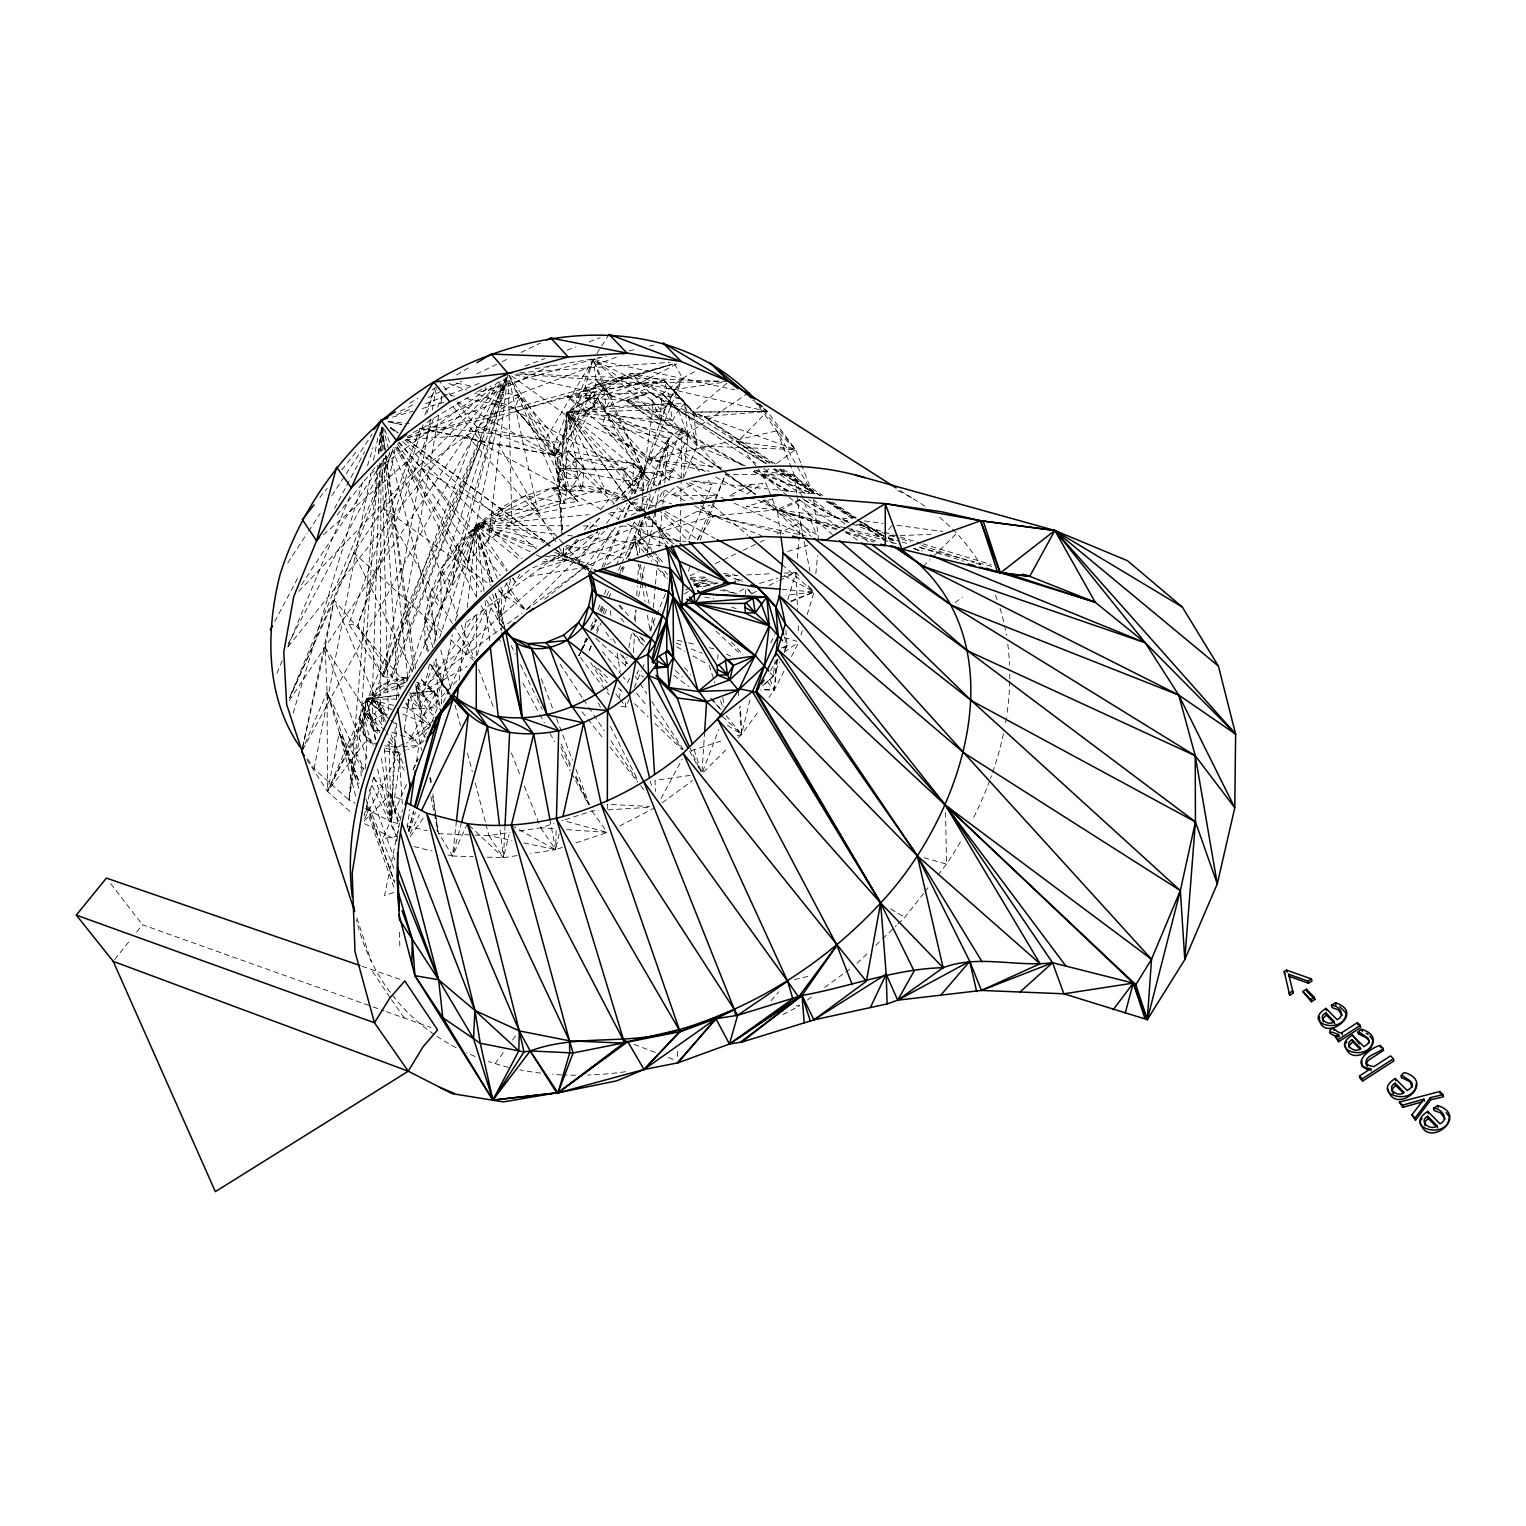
<?xml version="1.0" encoding="UTF-8"?>
<svg xmlns="http://www.w3.org/2000/svg" width="1526" height="1526" viewBox="0 0 1526 1526"><rect width="100%" height="100%" fill="white"/><g stroke="black" fill="none" stroke-linecap="round" stroke-linejoin="round"><path stroke-width="0.75" stroke-dasharray="5 3.75" d="M476.303 655.57L476.341 612.937M476.36 596.361L476.436 525.306C516.227 491.238 575.455 472.888 624.821 496.732L638.04 511.763M607.329 809.028L607.348 804.336L649.561 806.453M381.004 463.275L380.184 703.829L382.129 725.06M381.061 451.372L381.138 429.931M680.195 541.52L680.806 503.733M680.844 501.367L681.168 480.118M681.206 477.752L681.988 428.157L606.795 413.145L601.988 425.163L643.972 472.011L680.291 478.782M441.434 703.848L441.93 680.863L436.15 658.831L425.01 685.098L437.905 696.237L440.804 710.944M556.151 830.64L555.655 849.639L530.686 853.492M769.981 463.179L698.05 417.018L664.058 380.26L631.535 373.393L595.884 385.143L567.176 412.363L565.784 467.452L566.699 478.229L569.541 491.658L577.953 501.673C544.648 503.714 513.842 520.023 488.339 540.757C445.325 577.515 433.365 635.56 405.84 682.713L382.034 684.373L366.374 699.118L359.564 717.392L363.322 734.178L366.831 739.767L373.431 745.165M379.802 463.122L372.306 698.05L372.439 720.901L376.521 744.974L363.322 734.178L366.374 699.118L402.196 677.239L408.567 678.04M380.184 451.257L380.775 432.259M397.828 823.487L391.076 821.808L395.425 722.885M396.455 699.328L397.18 682.847L383.484 458.315M487.233 857.154L503.446 857.688L505.049 825.223M365.324 768.78L366.831 739.767L363.074 722.981L359.564 717.392L366.831 739.767L327.499 791.479L352.029 813.32M365.82 808.742L391.076 821.808L396.817 723.114M398.324 697.268L397.18 682.847L407.518 676.533L385.048 458.162M633.443 652.689L634.549 633.671M635.255 621.788L635.941 609.904M636.762 595.636L637.315 586.137M637.467 583.752L638.574 564.734M639.26 552.851L641.206 519.565M641.759 510.046L642.446 498.163M642.58 495.778L643.972 472.011L652.518 411.181L651.869 400.289L593.118 359.278L474.605 393.46M745.508 594.339L745.794 589.818M800.749 462.836L795.561 449.579L767.311 411.467L673.157 389.74L631.535 373.393L567.176 412.363L583.905 467.757L582.398 490.495L569.541 491.658L551.973 487.9L476.436 525.306L456.408 545.984L440.671 569.198L429.95 593.843L424.667 618.736L424.991 642.694L427.318 651.488M702.036 771.469L704.63 731.87M378.124 465.373L361.948 704.383L348.996 800.044L355.31 803.305M378.925 453.527L380.356 432.239M677.334 1056.373L677.773 1049.697M776.467 659.785L774.407 689.905L768.951 697.306M717.716 659.041L718.04 654.463M307.68 758.88L314.127 768.837L348.996 800.044L377.342 465.487M378.353 453.623L380.165 432.259M797.24 558.306L799.185 536.999M799.395 534.615L800.482 522.789L796.877 495.397M653.319 607.768L655.264 586.575M655.474 584.229L658.068 555.979M658.946 546.556L661.979 513.613M662.837 504.19L664.573 485.363M664.802 483.017L668.903 438.286L681.988 428.157L720.692 469.15L626.728 400.403L567.176 397.027L516.208 411.2L407.843 437.848M815.819 573.776L817.593 555.598M777.459 659.518L774.407 689.905L760.539 689.962M745.394 465.869L697.115 445.897L688.054 436.283L661.387 420.661L660.777 409.75L662.418 393.899L682.561 378.295L694.406 371.734M626.919 500.833L607.1 493.508L578.182 485.554L476.436 525.306L440.671 569.198L452.173 584.973L456.408 545.984L468.081 561.587L476.436 525.306L525.421 495.569L564.467 502.931L566.699 490.208L561.93 457.228L567.176 412.363L593.995 396.169L596.075 380.127L593.118 359.278L599.89 357.694M459.192 680.215L465.983 619.194M467.299 607.462L476.436 525.306L602.846 488.568L621.025 497.629M631.688 494.081L633.919 463.561L597.429 398.114L603.533 387.261L593.118 359.278L734.903 389.855M456.465 820.874L452.535 856.01L473.346 856.696M435.978 641.34L429.95 593.843L476.436 525.306L488.339 540.757L508.024 373.393M776.524 463.503L795.561 449.579L693.739 412.955L684.602 403.436L594.835 407.308L567.176 412.363L607.1 493.508L551.973 487.9L577.953 501.673L558.306 480.194L553.48 447.328L567.176 412.363L673.977 470.027L682.885 479.755L688.054 436.283L684.602 403.436L664.058 380.26L604.792 389.607L596.075 380.127L585.335 386.631L555.33 455.492L562.064 534.615M762.733 685.842L773.224 676.19L775.132 660.453M577.953 501.673L558.306 480.194L567.176 412.363L606.108 407.652L664.058 380.26L693.739 412.955L697.115 445.897L682.885 479.755M306.821 759.586L327.499 791.479L363.074 722.981L366.374 699.118L403.741 685.861M650.934 631.154L652.441 617.172L654.463 626.194M407.175 828.008L409.807 809.371M416.579 761.398L418.811 745.432L430.561 725.499L437.523 707.568L434.204 690.782L421.31 679.623L425.01 685.098L418.62 684.297M377.551 769.066L391.076 821.808L400.918 753.501M404.314 729.943L409.407 694.616M348.996 800.044L363.455 714.054L361.948 704.383L372.306 698.05L380.184 703.829L387.261 714.797M438.782 414.958L392.392 677.792L383.198 676.647L348.748 624.21L420.051 428.367M440.861 403.226L442.101 396.188M430.561 419.192L383.198 676.647L357.771 625.431L423.179 424.552M432.278 409.845L436.15 388.768M495.149 593.213L505.755 631.707C493.051 616.084 498.353 593.061 510.237 578.488M404.962 682.828L334.099 600.119L302.148 749.304L325.152 647.31L334.099 600.119L353.784 552.927L394.051 447.194M504.61 627.205L501.787 615.989L511.363 576.637M619.098 698.946L620.872 689.638M625.317 666.347L627.091 657.038M628.884 647.73L631.554 633.767M634.206 619.804L635.999 610.495M638.669 596.532L641.34 582.57M641.778 580.242L644.449 566.28M647.119 552.317L655.112 510.428L656.161 524.372L670.162 541.177L673.996 543.943M655.57 508.101L659.575 487.156M660.014 484.829L668.903 438.286L606.795 413.145L649.008 459.765L709.304 471.191M314.127 768.837L370.818 474.185M373.508 460.146L378.467 434.433M385.429 721.664L334.099 600.119L289.559 698.107L353.784 552.927L383.503 508.158L395.348 446.832M379.955 732.518L325.152 647.31L327.06 692.155L339.306 732.633L327.499 791.479L369.921 704.669L506.346 377.437L385.62 689.886L369.921 704.669L363.074 722.981M399.545 823.048L384.514 895.609L397.885 891.165M468.081 561.587L507.166 377.513M647.73 489.14L649.695 479.908L633.919 463.561L568.015 451.181L555.33 455.492L481.415 441.72L451.505 404.886M433.918 643.915L441.3 609.751L506.823 377.666L452.173 584.973M429.455 664.516L425.01 685.098L416.712 682.236M400.022 820.797L402.463 809.562M449.121 694.502L441.701 683.667L452.421 634.778M455.492 620.796L476.436 525.306L624.821 496.732M559.145 833.845L555.655 849.639L523.437 842.867M738.336 737.611L741.636 734.33L750.468 697.458M364.142 816.029L374.328 774.121M517.066 855.59L503.446 857.688L509.074 834.684M408.3 831.117L413.432 811.279M396.741 841.284L398.458 829.686M461.634 822.19L452.535 856.01L447.995 854.903M408.51 831.212L413.947 811.565M477.161 655.093L492.364 603.228M787.893 599.584L795.943 572.517L784.23 573.089M293.126 713.176L362.73 481.682M367.518 465.792L372.973 447.633M800.997 635.083L802.371 630.562M807.178 614.673L814.064 591.974L783.315 575.34M674.53 363.76L682.561 378.295C657.172 412.573 652.708 455.854 634.835 493.699M621.616 563.609L634.511 535.817L638.173 533.566L642.58 519.946M646.223 508.616L650.61 494.996M653.548 485.936L668.903 438.286L601.988 425.163L649.008 459.765L721.607 467.318M426.841 413.26L434.929 388.443M439.622 637.696L476.436 525.306L589.15 514.644M506.575 377.78L405.84 682.713L402.196 677.239L382.034 684.373L369.921 704.669L366.374 699.118L399.125 695.093M409.121 831.536L415.492 812.366M639.985 520.29L634.511 535.817L637.219 555.292M643.114 511.439L649.37 493.699M650.152 491.486L668.903 438.286L700.873 472.659M488.339 540.757L499.822 508.234L537.724 510.714L508.864 377.284M424.915 415.015L434.624 388.31M457.342 403.245L476.818 427.089L481.415 441.72L392.392 677.792L357.771 625.431L433.556 418.334M437.638 407.213L441.701 396.073M591.02 645.841L588.597 652.365L591.42 646.07M596.628 630.658L599.031 624.153M603.037 613.299L605.44 606.776M419.955 428.215L553.843 455.225L514.987 408.071L519.679 395.749L484.619 388.749M702.742 771.527L718.86 729.409M688.283 571.258L690.82 564.658M700.129 540.414L725.537 474.281L794.188 474.872L812.824 493.795L692.365 480.785M551.973 487.9L564.467 502.931L508.959 375.53L566.699 490.208L553.48 447.328L561.93 457.228L575.779 422.13L595.884 385.143L640.5 382.892L726.452 381.557M276.95 673.309L282.386 660.129M287.823 646.929L350.351 495.168M586.232 638.04L578.964 655.608L587.453 639.165M590.772 627.072L594.415 618.278M598.039 609.503L600.767 602.923M604.41 594.148L606.223 589.742M616.218 565.612L634.377 521.701M638.936 510.733L645.288 495.359M646.204 493.165L668.903 438.286L624.535 498.659M290.321 695.722L392.296 450.857M596.704 633.328L601.13 622.722M604.658 614.215L607.31 607.844M622.226 571.945L624.935 565.421M628.559 556.723L634.892 541.482L644.048 552.202M649.714 548.654L638.173 533.566L647.31 511.611M648.226 509.417L657.344 487.443M658.259 485.249L681.988 428.157M481.415 441.72L383.198 676.647L476.818 427.089L519.679 395.749L560.271 442.921L476.818 427.089L553.843 455.225L545.202 440.06L423.427 425.468M668.712 479.984L688.054 436.283L678.479 410.284L662.418 393.899L593.118 359.278L545.202 440.06M603.743 567.405L621.101 526.222M624.763 517.543L631.173 502.359M629.589 678.173L627.758 682.465L623.276 677.01M649.752 630.887L665.546 593.843M688.798 539.269L704.63 502.168M705.546 499.975L712.07 484.696L707.282 479.546M301.652 751.612L327.06 692.155L363.894 768.589M629.418 698.774L625.927 706.939L617.763 705.928M634.263 687.463L641.263 671.135M642.084 669.189L644.582 663.352M697.382 540.032L714.282 500.585M715.217 498.392L725.537 474.281L755.122 493.432M506.27 377.475L327.499 791.479L327.06 692.155L359.678 783.83M406.45 784.574L382.95 838.537L396.626 836.534L373.927 776.429M428.749 651.182L424.991 642.694L476.436 525.306L569.16 525.821M601.873 567.405L620.052 526.222M623.867 517.543L630.581 502.359M634.396 493.699L682.561 378.295L663.39 411.505L652.518 411.181L593.118 359.278L555.33 455.492L565.784 467.452L558.306 480.194L569.541 491.658L583.905 467.757L568.015 451.181L557.41 457.609L562.484 534.577M413.069 769.619L417.8 759.032M764.793 683.82L773.224 676.19L779.691 661.998M784.307 651.869L787.092 645.784L785.852 630.467M443.303 702.38L486.947 607.176M467.49 823.697L452.535 856.01L436.493 829.534M586.9 638.478L578.964 655.608L587.243 638.688M590.867 629.933L595.827 619.232M599.794 610.686L602.77 604.258M606.738 595.712L608.721 591.42M618.64 570.037L620.624 565.764M608.645 598.097L611.564 591.802M618.373 577.133L623.237 566.642M628.083 556.17L634.892 541.482L638.059 555.235M413.241 769.543L418.219 758.861M591.401 630.238L596.571 619.67M600.71 611.22L603.819 604.887M620.395 571.067L622.455 566.852M626.595 558.402L634.892 541.482M410.074 833.768L419.402 814.75M770.725 642.866L774.903 634.568M784.002 671.116L774.407 689.905L760.52 689.466M791.46 656.504L798.937 641.893M592.756 628.903L596.99 620.681M601.225 612.479L604.41 606.318M364.657 818.604L399.049 752.585L405.63 750.201M274.737 621.521L298.028 577.534M334.595 508.387L345.696 487.443M346.803 485.344L364.542 451.83M640.157 511.038L654.997 505.926L663.428 489.96M288.223 643.705L390.332 452.287M628.216 500.967L643.972 472.011L593.118 359.278L585.335 386.631L586.213 397.752L555.33 455.492L514.987 408.071L475.33 393.326M661.044 798.518L682.179 759.147M302.758 749.59L504.839 379.249M588.826 573.337L613.586 527.843M618.087 519.565L627.091 503.027M432.964 647.692L424.667 618.736L476.436 525.306L556.093 534.1M628.044 499.899L567.176 412.363L660.777 409.75L671.383 403.303L664.058 380.26L612.269 396.76L606.108 407.652L597.429 398.114L568.015 451.181L565.784 467.452L576.447 460.966L567.176 412.363L671.383 403.303L678.479 410.284L672.317 420.966L567.176 412.363L627.758 499.708M402.578 707.377L409.369 708.922L420.604 708.56L426.193 698.622L434.204 690.782L437.905 696.237L441.93 680.863L433.46 661.788M482.35 610.534L409.369 740.129L434.033 720.196M615.627 501.043L635.026 480.595L641.015 470.199L643.972 472.011L612.899 504.4M578.182 485.554L582.398 490.495L577.877 478.401L566.699 478.229L557.41 457.609L558.363 468.348L624.229 480.423L635.026 480.595L643.972 472.011L633.919 463.561L623.505 469.894L624.229 480.423L632.813 490.189L643.667 490.342L649.695 479.908L673.977 470.027L658.393 484.658M638.841 670.219L636.762 673.729L643.858 676.972M498.506 589.379L505.106 598.44L519.889 574.482M596.8 353.517L600.5 347.775M601.721 345.849L609.084 334.347M287.765 562.922L307.222 533.242M308.519 531.258L320.193 513.442M331.867 495.626L372.077 434.261M301.538 584.725L386.212 456.312M289.291 700.548L504.19 379.135M770.439 670.505L778.126 659.098M784.517 649.599L787.092 645.784L784.44 636.876M697.63 539.365L713.462 515.96L776.562 509.837L850.516 519.088M475.101 615.817L423.255 691.316L467.204 666.328M410.322 836.553L423.923 817.116M585.679 569.885L578.697 561.454L599.527 532.917M606.471 523.399L617.591 508.177M604.792 389.607L612.269 396.76L596.075 380.127L603.533 387.261L643.972 472.011L597.429 398.114L555.33 455.492L519.679 395.749M495.168 1063.622L504.553 1050.899M512.583 1039.988L516.589 1034.552M888.723 529.656L892.367 524.696M737.172 735.78L741.636 734.33L759.395 710.258M615.34 527.595L584.42 567.424L544.153 599.68M898.013 923.955L904.842 917.374L923.516 893.492M924.947 891.661L929.258 886.148M937.88 875.123L946.501 864.097A364.886 261.404 -37.9 0 0 961.552 839.968M319.85 497.533L327.155 488.339M341.748 469.989L357.809 449.788M114.698 959.53L130.74 939.406M136.577 932.081L142.414 924.756L370.761 1006.111M337.074 515.12L369.292 474.777L490.99 385.849M372.153 471.172L375.034 467.585M288.204 646.528L500.929 382.244M577.114 539.06L563.857 555.559L558.211 551.382M584.477 529.904L590.371 522.579M600.672 509.741L624.229 480.423L643.667 490.342L641.015 470.199M771.126 1000.713L778.622 991.862M578.411 540.223L563.857 555.559L557.81 545.316M589.742 528.301L601.053 516.379M578.564 540.223L563.857 555.559L563.266 548.578M590.009 528.282L601.454 516.341M298.676 591.401L500.28 381.481M452.268 623.39L383.503 508.158L421.844 468.234L466.88 435.33L516.208 411.2L672.356 364.256M423.026 715.866L459.364 678.193M364.18 821.007L390.542 794.207L402.082 800.292M759.49 403.722L767.311 411.467L737.478 441.777L756.724 466.956M498.754 591.02L525.65 610.343L608.206 527.5M703.543 772.099L728.398 747.473M923.344 566.356L930.078 559.68M933.435 556.341L956.688 533.337M857.04 963.421L867.283 953.559M875.81 945.338L880.941 940.398M882.638 938.757L896.296 925.595M511.591 375.949L575.779 422.13L604.678 394.757L640.5 382.892L679.299 362.616M640.1 510.848L629.399 501.844L654.997 505.926L676.323 485.917M428.844 727.101L415.206 739.9L406.431 743.067M423.961 740.625L418.811 745.432L407.843 749.419M323.493 534.749L499.269 381.061M437.352 670.791L598.02 531.792L573.051 544.286L463.389 624.382M727.025 383.026L692.995 412.115L673.157 389.74L640.5 382.892L514.949 373.889M512.66 578.354L515.292 581.768L529.064 570.095M430.122 681.302L521.873 613.147M508.234 591.63L525.65 610.343L584.42 567.424L710.086 505.011M768.894 469.054L762.123 474.014L771.565 497.209M662.265 802.676L692.461 780.625M955.142 602.541L962.563 597.124M807.33 1000.102L813.091 995.887M824.612 987.475L843.821 973.474M845.728 972.062L851.489 967.865M606.623 565.059L648.226 535.416L713.462 515.96L805.137 535.817M784.059 652.27L797.068 643.19M748.56 392.869L649.008 459.765L776.81 430.847L795.561 449.579L697.115 445.897L684.602 403.436L678.479 410.284L662.418 393.899L651.869 400.289L661.387 420.661L652.518 411.181L672.317 420.966L688.054 436.283L567.176 412.363L632.813 490.189L636.666 491.868M747.568 493.527L762.714 483.551L740.091 485.63M783.41 648.054L787.092 645.784L784.097 642.427M696.218 586.633L709.533 578.449M744.001 588.75L736.181 593.557L723.019 589.456M684.335 593.938L688.321 591.478M377.532 733.338L373.946 730.611L361.948 704.383L372.439 720.901L382.892 714.511L386.059 716.819M441.224 713.062L434.204 690.782L418.41 692.766L407.976 699.156L409.369 708.922L430.561 725.499L409.75 692.251L421.481 750.201M562.217 529.636L558.363 468.348L569.484 468.558L575.455 457.972L633.919 463.561L649.695 479.908L567.176 412.363L632.126 479.641L642.58 473.27L673.977 470.027M409.712 403.207L417.876 398.286M432.163 389.702L438.286 386.021M456.636 374.957L468.883 367.594M426.956 422.301L469.512 396.626M477.619 391.724L485.745 386.841M783.086 1014.618L799.662 1005.691L795.065 1005.977M685.632 589.971L691.888 586.728M693.987 585.641L708.598 578.03M619.632 826.024L654.54 807.883M780.644 534.958L777.421 511.649L800.33 500.089M631.192 515.216L643.438 509.093L648.226 535.416L667.358 546.422M691.774 484.944L671.364 495.13L714.817 495.664L700.415 501.386M751.689 484.562L728.76 495.836L737.344 495.931M413.26 432.487L552.622 364.542M400.251 411.123L415.091 403.913M427.833 397.733L442.674 390.522M444.791 389.492L461.768 381.252M476.608 374.042L499.937 362.711M502.073 361.681L508.425 358.591M521.148 352.411L540.242 343.14M689.981 575.836L698.488 571.754M715.484 563.59L740.987 551.344M743.105 550.333L757.983 543.18M760.101 542.169L764.354 540.128M777.115 534.005L800.482 522.789L812.767 535.55M756.438 591.42L752.28 593.404L747.53 589.017M768.913 585.45L777.23 581.482M779.309 580.471L795.943 572.517L798.975 575.76M799.796 499.574L776.562 509.837L746.348 506.479L776.715 497.724M669.571 480.289L567.176 397.027L640.5 382.892L682.37 399.316L649.599 392.525L630.391 400.918L743.639 465.354M790.983 601.625L814.064 591.974L782.247 589.341M532.822 567.806L549.112 561.129L567.405 560.404L592.202 568.092M550.123 561.034L645.956 522.998M790.926 600.996L814.064 591.974L786.329 595.121M407.213 436.57L618.259 356.378M396.646 414.557L412.134 408.701M425.411 403.684L480.747 382.797M525.001 366.087L544.916 358.572M567.043 350.217L575.893 346.879M589.17 341.862L600.233 337.685M781.484 647.901L787.092 645.784M404.256 743.849L395.482 747.015L384.953 745.871M403.589 683.514L385.62 689.886L382.034 684.373M692.842 581.883L708.121 576.466M742.933 465.64L626.728 400.403L649.599 392.525L698.05 417.018L767.311 411.467L758.384 403.894M737.726 581.139L742.056 579.651M633.614 500.394L646.261 496.045L654.997 505.926M562.388 847.407L555.655 849.639L513.346 826.577M575.874 842.905L607.31 832.433L562.121 820.301M705.355 471.477L567.176 397.027L606.509 394.147L625.641 400.48L649.599 392.525L766.262 463.618M519.508 831.002L540.7 827.836L554.052 823.43M565.192 819.748L591.897 810.935L598.821 810.497M691.202 750.658L723.763 740.11M567.176 397.027L672.604 364.275M539.288 568.931L648.226 535.416L685.632 541.692M787.607 551.496L807.731 545.354M759.586 583.447L777.764 577.992M780.034 577.305L795.943 572.517L797.545 609.523M392.564 417.113L413.069 411.2M422.187 408.567L444.982 402.006M407.766 437.523L672.432 364.027M794.436 979.578L810.344 975.801M558.306 480.194L566.699 478.229L558.363 468.348L623.505 469.894L632.126 479.641M629.208 350.866L635.98 349.282M649.504 346.135L654.025 345.067M696.581 587.357L716.915 583.466M734.998 580.014L739.519 579.136M535.168 368.758L594.759 358.591M597.048 358.19L606.261 356.607M528.969 576.485L584.42 567.424L588.597 568.282M475.139 835.065L488.911 835.58L510.104 832.414M721.836 382.549L673.157 389.74L698.05 417.018L673.824 407.213L649.599 392.525L631.535 373.393M690.153 775.399L654.959 780.358L655.646 791.384M413.145 693.376L434.204 690.782M399.488 695.074L366.374 699.118L376.521 744.974M411.314 693.643L418.41 692.766L437.523 707.568L420.604 708.56L407.766 699.232M542.417 561.854L549.112 561.129L544.839 559.031M610.286 512.641L643.171 509.531L647.501 514.472M405.229 439.984L466.88 435.33L600.29 508.959M519.851 372.592L669.647 362.368M400.155 746.71L395.482 747.015L388.31 741.541M402.483 746.538L418.811 745.432L415.206 739.9L404.352 730.84M608.073 809.905L649.675 807.254M690.42 577.648L706.843 576.847M725.594 575.931L737.325 575.378M746.71 574.92L772.499 573.662M888.552 536.065L897.956 535.683M900.302 535.588L930.841 534.367M693.224 583.924L716.323 582.989M549.646 555.884L563.342 555.35L578.697 561.454L585.927 569.942L578.697 561.454M606.509 394.147L649.599 392.525M383.56 721.416L380.184 703.829L374.709 713.691L363.455 714.054L373.946 730.611L383.007 730.286M767.311 411.467L692.995 412.115L767.311 411.467L752.623 400.06M396.417 699.156L366.374 699.118L373.946 730.611M583.428 525.898L600.08 525.993M621.464 526.108L657.134 526.317L670.162 541.177L649.16 516.57M623.505 469.894L569.484 468.558L577.877 478.401L575.455 457.972L623.505 469.894L632.813 490.189M594.835 407.308L585.335 386.631L593.995 396.169L594.835 407.308L586.213 397.752L597.429 398.114M521.434 373.889L719.375 381.176M438.382 833.673L472.831 834.97M524.315 785.985L540.7 827.836L554.968 828.809M566.871 829.648L607.31 832.433M754.378 470.714L794.188 474.872L816.429 535.245M384.266 751.021L399.049 752.585L402.521 807.254M567.806 535.397L572.498 535.912M586.556 537.457L666.213 546.251L657.134 526.317L648.76 516.246M388.214 421.252L409.349 423.77M864.479 520.957L883.058 523.456M896.964 525.325L942.896 531.487M348.748 624.21L357.771 625.431M626.728 400.403L673.824 407.213L764.698 463.046M690.362 578.621L718.155 583.085M723.591 573.337L737.192 575.55M691.64 480.9L712.07 484.696M704.726 597.067L713.806 598.783M627.377 523.914L648.226 535.416L680.138 541.616M545.087 556.055L567.405 560.404L589.57 568.492M442.521 393.842L454.214 396.131M465.888 398.439L514.987 408.071M456.56 383.14L472.926 386.421M401.7 424.533L388.005 421.786L401.643 424.686M419.86 428.482L498.64 444.943L551.783 535.073M485.936 824.135L488.911 835.58L511.935 840.425M514.853 374.9L604.678 394.757L595.884 385.143M694.673 584.382L706.195 586.919M720.043 589.99L733.872 593.042M483.99 591.382L476.436 525.306L545.621 540.7M566.375 545.316L626.328 558.669M393.536 705.298L366.374 699.118L372.439 720.901M677.182 640.195L686.338 642.351M688.627 642.885L695.494 644.506M709.228 647.73L713.806 648.817M413.966 846.548L432.106 850.993M406.851 825.757L427.127 830.85M697.363 511.267L783.487 533.833M845.595 527.977L776.562 509.837L757.716 499.689M847.903 528.568L887.026 538.85M889.334 539.46L893.931 540.662M919.243 547.319L992.892 566.661M840.368 527.843L776.562 509.837L763.191 500.146M849.467 530.419L897.326 543.924M913.273 548.444L922.391 551M924.031 857.707L946.501 864.097L945.586 812.252M660.586 500.528L671.574 503.733M784.364 637.563L796.839 641.282M731.622 607.195L736.123 608.55M847.884 521.053L834.245 516.894L803.115 499.422M859.252 524.505L897.898 536.255M900.168 536.942L920.617 543.161M922.887 543.847L991.08 564.582M690.114 579.231L709.857 585.374M888.399 537.667L899.768 541.215M902.038 541.94L906.578 543.351M920.216 547.605L963.402 561.091M836.973 528.797L776.562 509.837L763.114 500.013M845.919 531.601L877.24 541.444M391.686 732.27L398.095 734.349M400.232 735.055L415.206 739.9L404.752 731.488M847.75 521.32L834.245 516.894L803.363 499.326M856.754 524.257L899.501 538.239M901.752 538.983L910.736 541.921M921.99 545.602L973.741 562.541M975.972 563.266L980.474 564.734M836.458 529.598L776.562 509.837L817.879 535.416M845.328 532.517L874.169 542.035M385.525 748.026L399.049 752.585L386.402 732.06M402.196 677.239L408.415 679.375M362.139 966.263L400.308 979.406M490.056 582.665L476.436 525.306L536.847 546.194M554.739 552.393L595.006 566.318M372.993 1006.912L384.19 1010.899M386.421 1011.681L430.923 1027.551M448.892 383.503L466.517 390.065M725.441 575.035L742.533 581.578M634.187 1044.375L655.608 1052.597M668.464 1057.537L674.893 1059.998M492.04 581.902L476.436 525.306L536.351 548.425M554.091 555.273L567.405 560.404L563.342 555.35L553.766 548.273M588.788 569.122L553.938 548.826M864.117 523.113L883.859 536.255L834.245 516.894L808.818 499.517M676.132 643.037L682.656 645.593M691.354 649.008L702.208 653.281M888.17 537.991L894.637 540.624M914.036 548.483L920.502 551.115M888.246 538.049L894.846 540.738M914.608 548.788L921.208 551.477M694.578 505.926L713.462 515.96L761.627 535.664M392.048 709.685L366.374 699.118L382.892 714.511L372.306 698.05L386.536 715.16M402.75 714.073L430.561 725.499M756.362 470.409L812.824 493.795L801.608 465.048M694.464 584.782L702.876 588.445M689.294 482.693L723.515 498.334M734.197 503.218L806.338 536.198M492.288 581.978L476.436 525.306L534.157 553.747M536.294 554.815L542.703 557.963M586.213 397.752L606.108 407.652L603.533 387.261L612.269 396.76M364.657 823.754L396.417 839.987M606.795 413.145L715.122 468.921M558.363 468.348L577.877 478.401M726.529 654.082L730.611 656.18M656.809 485.878L516.208 411.2L617.362 506.365M665.202 490.323L686.185 501.482M715.828 477.123L747.244 494.043M665.336 511.515L715.026 538.392M456.961 401.796L553.843 455.225M608.626 513.556L619.041 519.298M629.399 501.844L643.171 509.531L647.673 514.796M753.31 471.458L790.678 492.44M676.8 646.795L684.888 651.373M692.976 655.932L707.129 663.944M753.939 471.21L791.002 492.307M563.342 555.35L588.769 570.171M890.726 908.981L904.842 917.374M398.114 442.33L421.844 468.234L543.771 542.627M545.812 543.866L551.897 547.586M774.807 469.245L815.189 494.062M827.302 501.501L855.59 518.878M857.593 520.118L883.859 536.255L857.879 519.584M774.369 468.616L814.922 493.661M827.073 501.177L855.476 518.726M857.498 519.965L883.859 536.255M727.559 725.441L741.636 734.33L740.415 706.366M900.054 490.456L911.995 498.067M779.958 469.588L821.923 496.503M829.915 501.634L855.876 518.306M764.984 499.803L800.482 522.789L809.982 571.22M775.265 463.961L704.192 416.655L692.995 412.115L698.05 417.018M783.162 469.226L822.648 495.511M832.528 502.073L856.22 517.848M769.104 462.988L737.478 441.777L704.192 416.655L772.671 463.427M779.004 469.607L814.579 493.47M826.443 501.405L852.157 518.649M860.073 523.952L883.802 539.842M780.492 468.787L819.634 495.511M829.419 502.188L852.9 518.23M860.721 523.59L886.167 540.948M673.824 407.213L755.999 463.389M763.82 468.749L800.997 494.157M787.492 491.601L762.123 474.014L758.06 468.711M799.204 499.727L844.088 530.838M846.033 532.192L857.746 540.299M645.288 516.799L678.231 542.264M632.165 501.844L643.171 509.531L647.367 514.567M383.503 508.158L491.067 585.488M625.641 400.48L755.542 494.615M722.771 470.542L755.427 494.405M772.404 499.269L777.421 511.649L811.355 536.427M398.038 432.888L390.542 427.337L398.019 432.888M545.011 541.616L405.534 438.42L544.21 541.196M546.136 542.607L551.859 546.861M385.258 730.21L363.455 714.054L371.676 746.157M673.824 675.35L688.932 686.776M889.486 540.547L893.263 543.409M765.88 463.484L737.478 441.777L795.561 449.579L756.152 402.025M773.453 469.264L805.633 493.852M813.205 499.651L849.181 527.138M851.088 528.587L868.122 541.596M664.306 513.327L697.84 539.956M497.285 578.488L476.436 525.306L519.908 559.966M390.809 720.291L396.035 724.488M676.895 486.222L693.338 499.612M700.663 505.545L713.462 515.96M390.294 427.967L395.787 432.507M404.905 440.06L536.046 548.578M386.269 715.732L366.374 699.118L389.054 718.765M647.253 516.856L656.161 524.372L648.951 516.131M686.49 482.845L706.347 499.822M713.558 506.003L747.835 535.321M782.113 564.639L812.29 590.467M787.34 495.721L762.123 474.014L812.824 493.795L796.572 465.373M789.152 497.266L832.376 534.481M675.331 670.505L682.408 676.705M441.758 631.821L353.784 552.927L412.649 671.993M450.571 639.699L473.441 660.205M591.077 573.414L565.612 546.289M583.905 467.757L568.015 451.181L607.1 493.508L602.846 488.568M595.922 638.364L625.393 665.355M363.779 769.695L339.306 732.633L355.978 797.297M373.279 778.394L390.542 794.207L400.88 820.683M722.256 716.285L741.636 734.33L739.576 706.691M619.079 507.986L625.927 514.434M634.511 522.502L648.226 535.416M715.866 630.944L739.919 653.605M469.188 825.318L503.446 857.688L499.479 824.994M597.696 668.159L609.656 679.699M618.183 687.94L623.314 692.88M634.53 703.715L648.13 716.839M654.921 723.4L682.122 749.648M777.421 511.649L802.962 536.523M363.322 734.178L373.355 744.001M402.845 441.72L521.797 558.63M449.56 694.196L430.79 664.649L441.701 683.667L450.933 692.861M421.31 679.623L437.905 696.237L436.15 658.831M751.994 593.824L747.454 589.112L750.334 592.45M662.418 393.899L671.383 403.303M658.221 509.322L687.387 539.975M663.39 411.505L672.317 420.966L669.513 400.861M651.869 400.289L660.777 409.75M808.017 585.488L812.557 590.352M731.45 642.103L742.666 654.215M404.333 1018.071L391.247 999.377M633.919 463.561L642.58 473.27M710.658 698.05L721.645 710.372L710.83 697.821M466.88 435.33L557.772 537.476M559.336 539.25L564.048 544.515M635.026 480.595L643.667 490.342M567.176 412.363L575.779 422.13M770.287 672.794L773.224 676.19M684.487 667.491L690.687 674.626M767.197 681.531L774.407 689.905L768.951 676.876M638.173 533.566L651.984 549.589M653.51 551.382L664.23 563.857M648.092 551.668L634.511 535.817L645.994 550.676M649.599 553.423L657.153 562.236M664.707 571.029L667.72 574.558M412.669 691.812L432.697 715.179M645.574 553.995L651.678 561.148M657.782 568.282L665.431 577.229M416.14 686.719L426.193 698.622L416.484 684.182M441.701 683.667L450.551 694.196M399.221 442.063L506.842 571.22M726.185 715.599L741.636 734.33M602.427 651.564L621.788 675.198M636.418 693.033L646.833 705.737M654.273 714.817L682.542 749.304M437.867 379.421L451.353 395.921M619.709 604.983L628.636 615.932M525.421 495.569L537.724 510.714M639.795 636.418L644.239 641.893M620.91 618.221L623.886 621.883M632.756 632.851L643.133 645.632M582.074 711.86L586.48 717.392M587.93 719.242L604.067 739.538M609.923 746.92L637.773 781.961M499.822 508.234L511.935 523.513L508.139 377.647M594.205 666.004L607.195 682.751M615.836 693.91L618.717 697.63M620.166 699.499L625.927 706.939L625.164 702.246M647.425 552.546L653.166 559.985M661.769 571.144L667.511 578.583M110.711 883.688L142.414 924.756M580.395 657.458L609.141 694.731M651.163 550.543L659.823 561.854M640.71 785.661L644.678 790.945M489.217 596.609L501.787 615.989L501.215 593.271M754.206 400.461L776.81 430.847L795.408 463.332M636.514 635.922L643.476 645.384M421.844 468.234L500.394 575.779M506.003 583.466L525.65 610.343M591.897 810.935L606.013 830.64M429.95 593.843L441.3 609.751L440.671 569.198M619.022 605.421L623.066 611.144M641.95 637.83L644.64 641.645M424.667 618.736L435.902 634.778M397.428 443.837L493.127 581.635M424.991 642.694L428.711 648.073M476.436 525.306L507.261 570.095M512.622 577.877L515.292 581.768M540.7 827.836L555.655 849.639L549.97 819.729M389.931 997.451L371.123 969.353M415.988 689.161L418.41 692.766M605.879 632.088L611.163 640.004M620.433 653.891L627.052 663.791M560.061 664.153L582.169 697.458M583.485 699.423L587.376 705.298M588.674 707.263L592.584 713.138M593.881 715.103L604.296 730.782M610.801 740.587L636.8 779.786M400.785 688.283L397.18 682.847L400.937 690.858M405.782 703.467L409.369 708.922L406.565 702.895M488.911 835.58L503.446 857.688M635.293 676.228L637.582 679.719M640.176 683.686L646.662 693.567M651.831 701.483L682.923 748.98M509.303 375.358L561.93 457.228M387.604 744.402L404.18 770.172M381.748 724.697L374.709 713.691L377.551 732.499M657.134 526.317L668.178 543.752M590.696 662.608L604.22 684.258M605.46 686.223L609.141 692.136M430.79 664.649L449.159 694.044M397.313 446.756L484.257 588.502M453.489 625.412L472.793 657.744M552.984 537.114L556.609 543.275M612.994 638.898L615.417 642.999M622.665 655.303L627.51 663.505M396.722 446.965L481.625 591.897M486.393 600.023L501.882 626.48M689.618 751.154L699.671 769.638M395.635 447.232L476.57 597.219M481.091 605.593L496.923 634.93M498.048 637.029L501.444 643.304M522.922 683.114L538.754 712.451M539.88 714.55L544.4 722.942M550.066 733.415L554.587 741.789M561.358 754.359L570.4 771.126M571.544 773.224L588.502 804.66M598.326 703.009L600.5 707.244M610.266 726.319L637.448 779.309M417.914 682.637L433.689 714.53M511.21 645.574L515.33 654.044M520.519 664.649L536.027 696.447M537.057 698.565L542.245 709.17M560.862 747.339L570.171 766.414M575.34 777.02L588.788 804.583M372.077 785.566L396.626 836.534M689.485 746.939L700.93 771.641M561.091 743.925L571.029 765.537M575.989 776.352L588.902 804.45M390.942 734.693L404.695 767.235M358.934 788.255L339.306 732.633L359.697 783.372M365.897 798.823L395.158 871.632M776.81 430.847L794.188 474.872L796.591 493.108M500.757 587.357L505.106 598.44M384.628 429.226L391.533 446.889M392.392 449.102L457.895 616.37M461.348 625.164L474.281 658.221M478.592 669.227L494.119 708.884M511.382 752.928L520.862 777.173M541.31 678.822L553.118 709.647M556.494 718.46L572.498 760.291M575.874 769.104L589.36 804.336M325.152 647.31L367.194 758.613M497.915 610.801L505.755 631.707M339.306 732.633L358.286 783.982M366.526 806.319L394.585 882.219L366.049 801.722M362.539 771.546L360.918 767.063L361.185 776.333M369.082 789.457L395.253 861.084M365.992 808.265L395.062 890.593M356.912 918.194L371.104 960.979M694.101 749.705L701.178 771.546M709.151 665.088L714.836 682.828M720.52 700.587L722.656 707.225M398.362 821.541L390.542 794.207L398.858 826.272M495.454 593.328L501.787 615.989M382.931 427.223L388.844 449.979M389.435 452.249L437.79 638.612M440.766 650.057L451.467 691.297M455.034 705.031L460.375 725.651M467.509 753.138L472.278 771.45M475.235 782.914L485.344 821.846M650.343 781.007L651.392 785.299M492.784 594.129L501.482 630.829M640.176 564.391L643.877 580.414M644.411 582.703L649.179 603.304M415.721 684.545L420.604 708.56M430.866 796.572L437.924 831.346L432.888 793.959M638.784 564.506L641.511 580.624M641.893 582.932L645.021 601.339M647.348 615.15L650.076 631.268M610.228 610.648L610.991 615.34M617.114 652.918L620.185 671.707M415.988 687.024L423.808 738.241M429.855 777.802L430.923 784.784M432.697 796.419L438.038 831.346M381.462 758.346L391.076 821.808L389.092 741.197M382.149 427.49L385.735 453.432M386.059 455.797L415.74 670.162M417.685 684.182L425.125 737.897M430.618 777.611L431.267 782.285M385.429 453.165L382.072 427.433L384.075 448.72M385.735 455.511L413.756 670.83M813.701 500.662L818.623 539.651M722.866 697.535L723.973 706.881M485.058 600.824L489.903 643.285M384.323 748.656L391.076 821.808M738.374 690.572L738.889 697.496M563.399 548.559L563.857 555.559L563.418 548.483M381.595 427.509L383.331 455.931M798.232 625.717L798.537 632.641M399.354 932.31L399.831 946.025M381.462 432.201L381.92 451.086M382.149 460.528L388.386 712.756M407.518 676.533L407.614 681.054M995.467 595.274A364.886 261.404 -37.9 0 1 997.088 599.604M1000.026 608.397A364.886 261.404 -37.9 0 1 1006.435 635.369M1007.789 644.296A364.886 261.404 -37.9 0 1 1009.544 664.878M1009.773 674.149A364.886 261.404 -37.9 0 1 1009.754 678.803M1009.716 681.13A364.886 261.404 -37.9 0 1 1006.74 715.389M1006.397 717.697A364.886 261.404 -37.9 0 1 1005.233 724.583M1003.421 733.777A364.886 261.404 -37.9 0 1 990.508 778.451M989.687 780.644A364.886 261.404 -37.9 0 1 972.73 819.328M625.546 1071.729A364.886 261.404 -37.9 0 1 587.682 1075.048M575.836 1075.239A364.886 261.404 -37.9 0 1 564.124 1074.972M561.797 1074.876A364.886 261.404 -37.9 0 1 552.584 1074.285M540.757 1073.121A364.886 261.404 -37.9 0 1 519.794 1069.783M508.425 1067.265A364.886 261.404 -37.9 0 1 488.434 1061.447M475.177 1056.526A364.886 261.404 -37.9 0 1 466.575 1052.806M456.14 1047.713A364.886 261.404 -37.9 0 1 436.15 1035.792M434.185 1034.456A364.886 261.404 -37.9 0 1 356.493 919.816M897.898 490.59A364.886 261.404 -37.9 0 1 926.301 507.166M939.635 517.314A364.886 261.404 -37.9 0 1 980.36 564.486"/><path stroke-width="1.5" d="M499.479 824.994L487.519 726.262L476.246 710.029L476.303 660.3M607.348 800.826L607.482 710.62L617.172 678.994C654.158 646.929 679.909 595.56 666.213 546.251L679.204 561.187L694.959 594.243L681.683 606.604L670.124 568.416L628.617 559.184M855.418 475.025L1054.867 530.476L1127.409 560.671L1182.326 607.043L1218.397 666.061L1235.621 734.12L1234.782 807.769L1217.271 883.859L1184.786 959.606L1147.323 1019.654L1063.87 993.808L981.428 990.431L897.708 1000.179L887.121 1003.917L813.93 1019.883L741.903 1042.048L729.447 1044.032L677.964 1062.821L644.01 1069.497L557.982 1092.864L492.86 1100.093L414.919 975.686L399.068 914.665M411.772 964.298L412.325 939.52L397.885 891.165L397.504 874.532M402.12 910.602L412.325 939.52L414.919 975.686L442.807 1017.708L492.86 1100.093L518.821 1050.88L519.279 1030.908L467.49 823.697L426.631 813.244L406.278 802.504M400.632 833.158L438.611 979.73L442.807 1017.708L480.251 1043.231L524.009 1051.91L530.228 1050.956L556.666 1092.807L492.86 1100.093L480.251 1043.231L474.929 1010.46L426.631 813.244L519.279 1030.908L530.228 1050.956L557.982 1092.864L624.515 1043.002L556.437 818.775L558.688 730.782L546.995 714.797L516.303 643.19L506.403 631.421M1416.281 1083.651C1415.632 1106.96 1369.146 1094.924 1395.241 1078.481L1407.144 1090.518C1424.082 1080.79 1392.99 1076.269 1405.045 1072.683C1437.301 1083.117 1393.658 1116.403 1387.84 1088.839M1372.79 1039.95C1371.969 1062.497 1326.723 1051.185 1352.36 1035.086L1363.805 1046.664C1380.439 1037.165 1350.167 1032.911 1361.993 1029.401C1393.314 1039.435 1350.548 1071.862 1345.093 1045.234M900.779 549.15C1021.981 635.732 966.435 811.832 880.636 902.991C826.005 962.029 756.476 1006.969 679.108 1029.668C630.429 1046.397 578.316 1033.007 530.228 1050.956L492.86 1100.093L473.537 1038.653L474.929 1010.46L401.739 822.895M505.049 825.223L509.627 732.614L498.258 716.438L490.17 645.651M1412.103 1087.237L1410.005 1081.667L1401.383 1077.49M779.977 589.17L757.468 587.3L727.864 582.531L694.959 594.243L683.057 583.428L670.124 568.416L673.1 596.494L673.481 657.191L668.96 687.616L677.296 697.954L692.289 744.154M681.683 606.604L683.057 583.428L679.204 561.187L671.974 545.183M1420.267 1121.934C1426.371 1150.203 1470.702 1116.269 1437.74 1105.53L1433.543 1108.238L1434.154 1110.547L1440.601 1112.95L1445.084 1118.959M704.63 731.87L706.614 701.731L667.911 650.419M552.24 1093.57L503.466 1101.906L452.135 1093.646L408.262 1071.195L374.48 1022.763L354.986 951.518L352.182 873.006L365.973 788.637C390.179 708.312 435.978 634.74 501.73 582.016L573.471 537.438L663.848 507.166L775.551 494.767L885.271 503.637L980.589 520.728L1054.867 530.476L1145.301 642.827L1178.701 695.036L1195.24 755.732L1195.43 821.865L1180.361 890.555L1151.52 959.244L1147.323 1019.654L1133.246 983.106L945.471 805.194L777.745 649.294L785.337 623.905L779.385 595.903L783.143 552.87L780.969 537.19M1368.746 1043.517C1370.272 1035.925 1359.151 1037.031 1357.93 1031.996M601.721 568.645L668.827 591.84L666.671 620.586L666.843 651.488L673.481 657.191L667.739 666.748L668.96 687.616L706.614 701.731L720.634 714.797M589.322 575.588L592.298 589.093L596.38 594.148L651.373 638.574L647.978 654.196L656.333 664.516C633.481 697.706 597.563 720.978 558.688 730.782C523.38 737.821 475.94 734.388 457.094 698.984L458.658 684.907M456.465 820.874L468.291 715.236L452.039 695.951M982.076 961.742L917.298 855.8L777.745 649.294L756.362 691.431L880.636 902.991L886.186 974.198L897.708 1000.179L914.131 971.013L880.636 902.991L755.751 692.289L764.392 666.004L769.257 625.736L766.815 597.009L757.678 587.205M775.666 655.951L778.126 635.713L775.742 606.909L766.815 597.009L700.968 593.786L697.649 590.791M410.475 804.717L415.282 770.516M436.207 716.953L434.223 731.011L414.576 806.872M398.057 895.724L397.885 891.165C393.231 831.861 412.382 773.911 436.093 720.406L475.578 662.818L514.529 622.589M299.954 746.958C265.39 697.153 265.677 631.65 279.983 574.806C305.219 494.004 362.482 426.612 433.689 382.015C530.781 323.474 671.097 309.931 754.817 399.068M758.937 687.635L755.751 692.289L739.671 688.817L717.487 719.089L836.916 945.243L802.027 995.448L813.93 1019.883L866.367 981.294L880.636 902.991L752.394 691.564L778.126 635.713L766.815 597.009L684.85 603.686L755.656 655.932L768.799 671.097M649.561 777.783L629.38 694.635L636.056 659.995L588.674 606.337L592.298 589.093L592.737 611.411C580.376 639.165 544.896 658.774 516.303 643.19L505.755 631.707L522.178 718.002L533.699 734.101L549.97 819.729M562.941 816.639L583.6 722.847L527.824 643.59L512.431 637.982L531.735 648.798L546.995 714.797L583.6 722.847L601.168 804.03L680.062 1031.671L644.01 1069.497L616.828 1080.809L557.982 1092.864L569.751 1052.787L569.503 1040.808L511.324 825.471L533.699 734.101C508.826 715.904 475.044 715.599 452.478 694.406M651.907 659.804L662.456 615.55L590.753 571.392M1125.253 1012.959L1133.246 983.106L1052.558 962.734C1016.144 967.37 978.452 954.208 943.144 967.694C894.427 968.819 849.581 987.055 802.027 995.448L737.649 1015.305L715.942 1018.719L680.062 1031.671L573.108 1052.959L530.228 1050.956M405.172 804.603L410.055 786.367L409.655 782.228M461.634 822.19L487.519 726.262L457.094 698.984M314.013 504.877L302.339 519.565L316.569 540.795L336.597 467.128L351.361 487.862L316.569 540.795L293.774 596.494L283.798 651.984L286.659 704.497L354.661 911.442M415.167 807.197L441.224 713.062L452.841 699.919L450.647 696.104M607.482 710.62L571.754 706.958L549.684 647.787L527.824 643.59L545.755 642.599L595.445 694.864L607.482 710.62L643.896 781.922L734.445 1009.697L715.942 1018.719L729.447 1044.032L737.649 1015.305L787.626 981.218L683.133 753.253L717.487 719.089L752.394 691.564M804.66 538.182L971.509 700.72L1180.361 890.555L1147.323 1019.654L1135.821 984.69L1151.52 959.244L963.898 752.871L779.385 595.903L775.837 607.958L783.773 634.663M416.903 808.112L452.841 699.919L450.38 696.009M652.136 662.437L666.671 620.586L673.08 596.857L670.124 568.416M511.324 825.471L623.466 1040.274L627.796 1041.648L644.01 1069.497L679.413 1031.805L679.108 1029.668L627.796 1041.648L557.982 1092.864L573.108 1052.959L569.503 1040.808L467.49 823.697C545.545 833.215 623.619 802.848 683.133 753.253L866.367 981.294M1319.418 1016.736C1319.322 1045.367 1368.345 1013.626 1335.498 1002.754L1331.473 1005.329L1332.16 1007.637L1338.149 1009.773L1342.193 1015.267M441.224 713.062L434.223 731.011L427.375 737.42M1361.936 1060.932L1361.993 1066.369L1368.612 1070.413M395.444 411.81L381.157 420.394L351.361 487.862L396.55 440.632L449.75 401.758L508.024 373.393L568.187 356.97L626.957 353.078L681.34 361.567L728.779 381.519L896.067 487.919M738.374 690.572L769.257 625.736L761.073 603.228L755.217 596.685M426.155 741.77L435.787 718.784L438.477 716.438M870.335 1007.58L886.186 974.198L813.93 1019.883M629.38 694.635L617.172 678.994L582.589 627.606L588.674 606.337L578.583 622.474L582.589 627.606L636.056 659.995L647.978 654.196L655.531 643.648L666.671 620.586L662.456 615.55L592.927 578.373L588.578 573.28M421.481 810.516L468.291 715.236L450.361 696.314M270.312 629.895L272.525 625.717M1182.326 607.043L1054.867 530.476L1029.726 576.332L1000.293 573.013L979.368 567.1M76.3 915.104L113.229 961.361L215.338 1191.653L408.262 1071.195L422.836 1047.084L437.581 1029.916L404.791 980.951L389.607 998.366L374.48 1022.763L76.3 915.104L106.4 878.099L359.907 965.481M595.445 694.864L567.519 640.348L578.583 622.474L563.533 635.178L545.755 642.599L567.519 640.348L617.172 678.994C584.477 706.385 541.139 722.885 498.258 716.438M653.414 663.295L656.962 657.553L666.671 620.586L673.481 657.191L667.491 650.839M512.564 372.63L433.689 382.015L393.67 444.219M492.86 1100.093L524.009 1051.91L519.279 1030.908L474.929 1010.46L438.611 979.73L399.316 919.358L397.485 852.71M1420.897 1120.16L1422.022 1118.405M378.562 424.362L381.157 420.394L387.528 417.304M1345.722 1043.536L1346.829 1041.877M761.493 683.82L764.049 680.024M437.104 716.877L441.033 711.173M443.665 707.377L450.246 697.878M454.176 692.194L473.88 663.696M437.161 716.858L475.196 661.788L506.117 630.257M643.896 781.922L787.626 981.218L792.814 998.748L729.447 1044.032L798.518 997.05L836.916 945.243L852.118 984.423M1415.499 1120.237L1415.041 1118.119L1430.339 1097.633L1442.986 1094.657L1443.405 1096.793L1430.778 1099.769L1415.499 1120.237L1411.874 1114.877L1423.949 1099.14L1424.387 1101.257M1113.122 1009.792L1133.246 983.106L1135.821 984.69L945.471 805.194L785.337 623.905L775.742 606.909L756.553 586.079M373.87 429.588L381.157 420.394L387.795 417.895M316.569 540.795L319.487 537.133M940.512 995.486L969.716 961.323L917.298 855.8L776.085 652.575M677.964 1062.821L715.942 1018.719L644.01 1069.497M677.258 1062.954L715.942 1018.719M766.815 597.009L755.217 612.842L745.241 612.975L695.112 603.571L686.757 599.184M689.409 596.933L695.112 603.571L755.656 655.932L729.752 679.852L698.164 691.45L668.96 687.616L656.218 675.236M636.056 659.995L648.455 675.484L658.164 679.375L677.296 697.954L706.614 701.731L738.336 690.038L764.392 666.004M1020.017 992.014L1052.558 962.734L945.471 805.194L779.385 595.903M1437.072 1125.73L1427.726 1116.25C1417.902 1121.457 1430.759 1131.529 1437.072 1125.73L1437.511 1127.867M1427.726 1116.25L1428.164 1118.367L1424.597 1122.373L1425.189 1125.711M1395.145 1083.193C1385.436 1088.286 1398.026 1098.148 1404.225 1092.406L1395.145 1083.193L1395.603 1085.329L1403.176 1092.997M1395.603 1085.329L1392.074 1089.24L1392.074 1091.395M739.671 688.817L738.336 690.038L729.752 679.852L717.601 675.179L717.201 665.908L673.1 596.494L698.164 691.45L717.601 675.179L727.501 674.912L733.262 665.527L755.656 655.932L682.694 603.419M1352.208 1039.645C1342.651 1044.547 1354.897 1054.142 1360.944 1048.496L1352.208 1039.645L1352.704 1041.781L1359.971 1049.163M1352.704 1041.781L1349.213 1045.577L1349.175 1047.675M1325.789 1012.844C1316.347 1017.651 1328.364 1027.093 1334.315 1021.485L1325.789 1012.844L1326.304 1014.981L1334.83 1023.622M1326.304 1014.981L1322.832 1018.739L1323.309 1021.829M529.522 611.411L533.184 608.492M821.179 539.288L825.757 540.28L885.271 503.637L941.923 511.859L980.589 520.728L1000.293 573.013L1054.867 530.476L1218.397 666.061M741.903 1042.048L802.027 995.448L810.459 1021.447M740.358 1042.277L802.027 995.448L804.24 1023.317M557.982 1092.864L623.695 1043.155L623.466 1040.274M756.362 691.431L917.298 855.8L943.144 967.694L897.708 1000.179L969.716 961.323L981.428 990.431L1052.558 962.734L1063.87 993.808L1133.246 983.106L1144.786 1018.071M729.447 1044.032L802.027 995.448M1433.543 1108.238C1441.517 1108.353 1449.681 1119.092 1440.029 1123.823L1427.783 1111.424C1401.326 1128.134 1448.765 1140.704 1449.28 1116.822L1446.133 1112.492M1370.691 1068.696C1348.583 1065.949 1369.986 1047.58 1380.172 1045.444L1382.995 1048.267C1379.313 1053.493 1365.007 1055.019 1365.98 1062.935A8.031 6.371 -7.2 0 0 1369.738 1065.682L1373.877 1066.655L1390.567 1055.878L1393.429 1058.739L1393.887 1060.894L1362.737 1080.999L1359.914 1078.1L1359.418 1075.983L1370.691 1068.696L1371.187 1070.832M1362.737 1080.999L1362.241 1078.863L1393.429 1058.739M1329.661 1030.737C1334.029 1024.48 1336.356 1034.113 1341.793 1032.682L1357.453 1022.63L1360.219 1025.396L1360.715 1027.551L1338.645 1041.724L1335.403 1036.803L1338.683 1034.704L1339.199 1036.822C1330.023 1035.62 1323.347 1027.971 1338.683 1034.704M1338.645 1041.724L1338.149 1039.607L1360.219 1025.396M1307.973 981.123L1311.406 978.91L1311.94 981.046L1308.507 983.259L1289.241 976.373L1288.688 974.237L1307.973 981.123L1308.507 983.259M1293.209 993.045L1292.656 990.927L1289.203 993.14L1289.756 995.257L1293.209 993.045L1288.688 974.237M1302.861 991.48L1306.37 989.23L1314.344 997.317L1314.878 999.454L1311.368 1001.705L1302.861 991.48L1310.834 999.568L1311.368 1001.705M1310.834 999.568L1314.344 997.317M1331.473 1005.329C1339.141 1005.252 1346.237 1015.458 1337.138 1019.673L1325.98 1008.362C1300.629 1024.27 1345.112 1035.143 1346.027 1013.054L1339.675 1006.569M1289.756 995.257L1284.205 971.585L1286.513 970.116L1311.406 978.91M717.201 665.908L726.91 659.919L755.656 655.932M666.843 651.488L656.962 657.553L657.553 666.996L667.739 666.748L665.717 651.43M693.586 592.622L695.112 603.571L744.917 603.399L754.741 597.372L761.073 603.228L755.027 596.952M477.047 362.673L491.315 354.07L568.187 356.97L550.848 337.99L546.613 340.05M406.679 434.509L396.55 440.632L381.157 420.394M503.981 375.835L508.024 373.393L491.315 354.07M402.807 437.581L396.55 440.632L400.823 439.011M981.428 990.431L1040.064 963.726L945.471 805.194L1151.52 959.244M680.062 1031.671L734.445 1009.697L737.649 1015.305M776.2 606.719L757.468 587.3L701.578 542.913M880.826 544.229L901.866 549.169L980.589 520.728L1054.867 530.476L1235.621 734.12L1178.701 695.036L923.344 566.356L893.683 546.48M735.57 581.883L700.968 593.786L695.112 603.571L769.257 625.736L782.609 640.748M577.801 535.645L677.925 504.801L782.037 494.996L695.055 503.046M582.627 534.043L677.925 504.801M1442.986 1094.657L1439.8 1091.491L1399.38 1102.115L1402.413 1105.206L1423.949 1099.14M1399.38 1102.115L1402.871 1107.342L1422.232 1101.867M622.36 353.86L626.957 353.078L609.084 334.347L681.34 361.567L663.047 342.969L728.779 381.519L737.955 388.653M1235.621 734.12L1145.301 642.827L1095.21 602.274L1029.726 576.332L997.603 572.231L901.866 549.169L885.271 503.637L885.271 545.698L799.3 537.877L763.82 536.542L694.998 543.256L669.265 547.529L595.369 571.659L527.252 612.823L508.177 629.589L475.196 661.788L476.169 662.227M654.311 668.464L667.739 666.748L659.442 656.562M723.248 582.722L727.864 582.531L688.989 541.673M698.164 691.45L738.336 690.038M623.695 1043.155L569.503 1040.808L519.279 1030.908M754.741 597.372L700.968 593.786L697.916 590.6M690.305 542.474L694.998 543.256M414.919 975.686L438.611 979.73L473.537 1038.653M550.848 337.99L626.957 353.078M792.528 536.141L799.3 537.877M1022.821 574.52L1027.418 575.722M967.98 563.876L974.809 565.803M594.11 569.827L668.827 591.84L726.91 659.919L733.262 665.527L729.752 679.852L727.501 674.912L719.013 664.84M1022.897 574.272L1027.456 575.645M598.955 570.19L668.827 591.84M986.12 568.206L1095.21 602.274L1054.867 530.476M890.669 545.659L901.866 549.169M662.456 615.55L596.38 594.148L589.589 575.416M1005.233 572.841L1095.21 602.274M502.035 633.137L522.178 718.002L558.688 730.782M113.229 961.361L408.262 1071.195M751.059 584.859L757.468 587.3M929.983 555.063L1145.301 642.827L923.344 566.356L895.953 547.643M439.831 1087.332L454.519 1093.513M680.062 543.752L727.864 582.531L679.204 561.187L670.62 547.624M744.841 607.424L755.217 612.842L769.257 625.736L745.241 612.975L744.917 603.399M717.315 669.456L727.501 674.912L725.346 659.804M657.496 661.216L667.739 666.748M717.106 539.517L781.274 574.234M1366.228 1033.255L1368.154 1034.437M476.246 710.029L509.627 732.614M861.656 543.008L951.442 605.25L1195.24 755.732L1234.782 807.769L1178.701 695.036L951.442 605.25L871.899 544.496M675.923 545.316L727.864 582.531M813.911 538.354L967.503 650.782L1195.43 821.865L1217.271 883.859L1195.24 755.732L967.503 650.782L839.586 540.681M751.25 397.828L710.2 362.959L728.779 381.519M749.628 536.866L782.113 564.639M917.298 855.8L1040.064 963.726M474.929 1010.46L518.821 1050.88M1359.399 1043.822L1352.36 1035.086M1314.878 999.454L1306.905 991.366L1306.37 989.23M1428.164 1118.367L1435.947 1126.283M1334.182 1030.546L1333.514 1028.257M1335.403 1036.803L1338.149 1039.607M1411.874 1114.877L1415.041 1118.119M1359.418 1075.983L1362.241 1078.863M943.144 967.694L880.636 902.991L717.487 719.089M727.311 659.27L733.262 665.527L728.989 660.491M656.314 675.846L677.296 697.954M746.462 602.999L755.217 612.842L752.928 597.734M506.212 631.497L516.303 643.19L522.178 718.002M1369.986 1036.02L1372.771 1040.045M590.085 574.997L592.927 578.373L596.38 594.148L592.737 611.411L651.373 638.574L655.531 643.648M753.119 398.362L748.56 392.869L751.383 396.665M1392.628 1092.502L1393.581 1093.665M433.689 382.015L449.75 401.758M590.2 575.016L592.927 578.373M563.533 635.178L567.519 640.348M945.471 805.194L1065.949 966.13M787.626 981.218L798.518 997.05M301.652 751.612L304.227 755.599M601.168 804.03L734.445 1009.697L735.704 1015.61M556.437 818.775L679.108 1029.668M673.1 596.494L717.601 675.179M647.978 654.196L648.455 675.484L688.073 748.331M689.485 746.939L658.164 679.375L656.333 664.516M666.213 546.251L683.057 583.428M397.828 878.251L438.611 979.73L397.714 867.798M980.589 520.728L997.603 572.231M983.335 521.453L1000.293 573.013M1284.205 971.585L1284.758 973.722M1286.513 970.116L1287.067 972.253M1325.98 1008.362L1326.495 1010.498M1335.498 1002.754L1335.994 1004.909M1341.793 1032.682L1342.308 1034.819M1357.453 1022.63L1357.949 1024.766M1358.102 1032.167L1358.579 1034.304M969.716 961.323L976.678 991.538M1361.993 1029.401L1362.47 1031.538M1380.172 1045.444L1380.648 1047.58M1382.995 1048.267L1383.472 1050.422L1368.04 1060.551L1366.056 1064.118M1395.241 1078.481L1395.718 1080.618M1402.413 1105.206L1402.871 1107.342M1400.925 1075.353L1401.555 1077.661M1427.783 1111.424L1428.222 1113.541M1430.339 1097.633L1430.778 1099.769M1437.74 1105.53L1438.16 1107.666M1439.8 1091.491L1440.22 1093.627M397.657 708.922L410.055 786.367M399.011 908.199L397.885 891.165L398.839 909.954M648.455 675.484L654.578 774.121M886.186 974.198L887.121 1003.917M354.49 910.545A364.886 261.404 -37.9 0 1 353.631 905.853M352.315 897.021A364.886 261.404 -37.9 0 1 509.703 572.193A364.886 261.404 -37.9 0 1 864.765 477.676M1367.315 1066.102A8.031 6.352 -7.2 0 1 1366.476 1065.053M1195.43 821.865L1184.786 959.606L1180.361 890.555L963.898 752.871L783.143 552.87L971.509 700.72L1195.43 821.865"/></g></svg>
